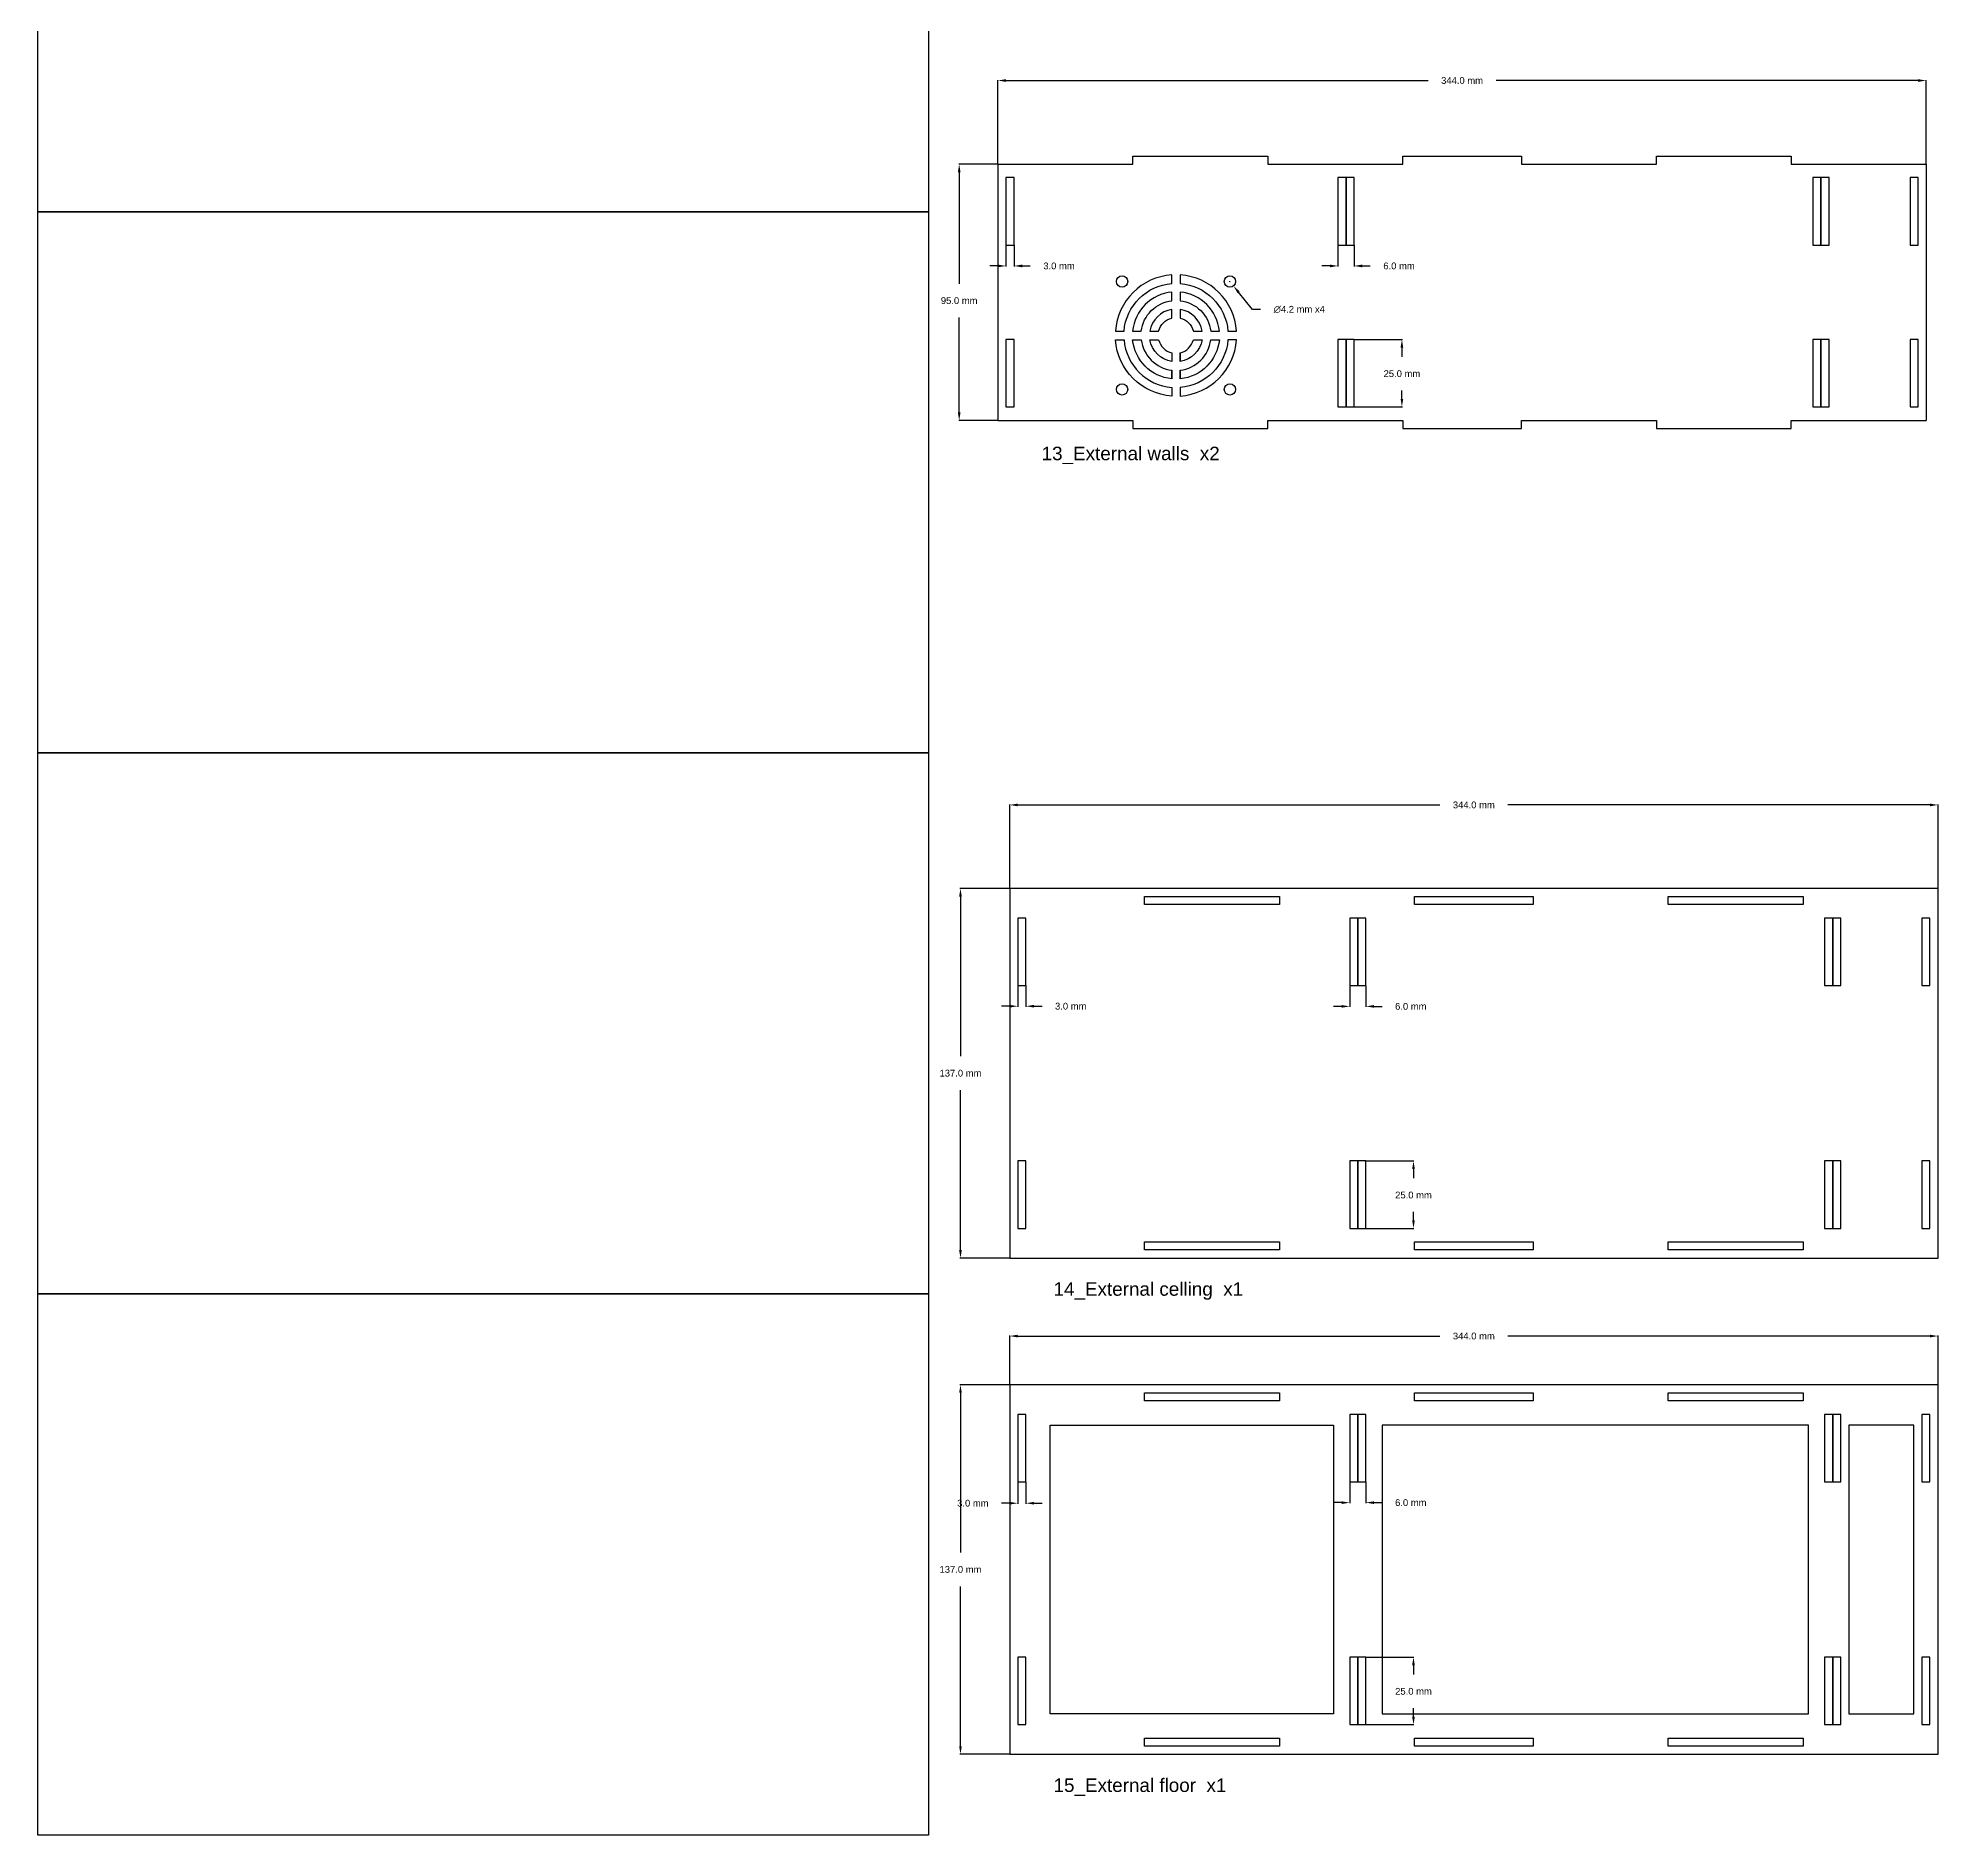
# Model space of a CAD drawing. Header units: millimetres. Extents: x 2079746 to 2081290, y 146816 to 151031.
# Drawn here: x 2079820 to 2080524, y 146816 to 147482 of the extents above; entities that cross this region are included whole.
import ezdxf

# ---------------------------------------------------------------- set-up
doc = ezdxf.new("R2010")
doc.units = ezdxf.units.MM
doc.header["$MEASUREMENT"] = 0
doc.layers.add('2.0_Components + Annotation', color=7, linetype='Continuous')
doc.layers.add('2.1_Components', color=7, linetype='Continuous')
doc.styles.get("Standard").update_dxf_attribs({"font": 'arial.ttf'})
doc.dimstyles.get("Standard").update_dxf_attribs({"dimtxt": 0.18, "dimasz": 0.18, "dimexe": 0.18, "dimexo": 0.0625, "dimgap": 0.09, "dimtad": 0, "dimtih": 1, "dimtoh": 1, "dimdec": 4, "dimzin": 0, "dimdsep": 46, "dimtxsty": 'Standard', "dimcen": 0.09, "dimadec": 0, "dimazin": 0, "dimtfac": 1, "dimtdec": 4, "dimtofl": 0, "dimtmove": 0, "dimatfit": 3, "dimfxl": 0, "dimtolj": 1, "dimtzin": 0, "dimarcsym": 0})
picture_1 = doc.add_image_def('image16.jpg', size_in_pixel=(1247, 758))
picture_2 = doc.add_image_def('image17.jpg', size_in_pixel=(1247, 758))
picture_3 = doc.add_image_def('image18.jpg', size_in_pixel=(1247, 758))
picture_4 = doc.add_image_def('image19.jpg', size_in_pixel=(1247, 758))

# ---------------------------------------------------------------- blocks, each defined once
blk = doc.blocks.new('*D67')
at = {"layer": '2.0_Components + Annotation', "color": 0, "lineweight": -2}
for p, q in [((2080175.2, 147435.36), (2080160.73, 147435.36)), ((2080160.91, 147432.36), (2080160.91, 147391.04)), ((2080160.91, 147343.36), (2080160.91, 147378.49)), ((2080175.2, 147340.36), (2080160.73, 147340.36))]:
    blk.add_line(p, q, dxfattribs=at)
at = {"layer": '2.0_Components + Annotation', "color": 0}
for points in [[(2080160.41, 147432.36), (2080161.41, 147432.36), (2080160.91, 147435.36)], [(2080160.41, 147343.36), (2080161.41, 147343.36), (2080160.91, 147340.36)]]:
    blk.add_solid(points, dxfattribs=at)
at = {"layer": 'Defpoints', "color": 0}
for p in [(2080175.26, 147435.36), (2080160.91, 147340.36), (2080175.26, 147340.36)]:
    blk.add_point(p, dxfattribs=at)
at = {"layer": '2.0_Components + Annotation', "color": 0, "insert": (2080160.91, 147384.77), "char_height": 2.5, "attachment_point": 5}
blk.add_mtext('\\A1;95.0 mm', dxfattribs=at)
blk = doc.blocks.new('*D68')
at = {"layer": '2.0_Components + Annotation', "color": 0, "lineweight": -2}
for p, q in [((2080175.26, 147435.43), (2080175.26, 147466.54)), ((2080178.26, 147466.36), (2080334.68, 147466.36)), ((2080516.26, 147466.36), (2080359.84, 147466.36)), ((2080519.26, 147435.43), (2080519.26, 147466.54))]:
    blk.add_line(p, q, dxfattribs=at)
at = {"layer": '2.0_Components + Annotation', "color": 0}
for points in [[(2080178.26, 147466.86), (2080178.26, 147465.86), (2080175.26, 147466.36)], [(2080516.26, 147466.86), (2080516.26, 147465.86), (2080519.26, 147466.36)]]:
    blk.add_solid(points, dxfattribs=at)
at = {"layer": 'Defpoints', "color": 0}
for p in [(2080175.26, 147466.36), (2080175.26, 147435.36), (2080519.26, 147435.36)]:
    blk.add_point(p, dxfattribs=at)
at = {"layer": '2.0_Components + Annotation', "color": 0, "insert": (2080347.26, 147466.36), "char_height": 2.5, "attachment_point": 5}
blk.add_mtext('\\A1;344.0 mm', dxfattribs=at)
blk = doc.blocks.new('*D69')
at = {"layer": '2.0_Components + Annotation', "color": 0, "lineweight": -2}
for p, q in [((2080307.32, 147370.36), (2080325.15, 147370.36)), ((2080324.97, 147367.36), (2080324.97, 147363.98)), ((2080324.97, 147348.36), (2080324.97, 147351.42)), ((2080307.32, 147345.36), (2080325.15, 147345.36))]:
    blk.add_line(p, q, dxfattribs=at)
at = {"layer": '2.0_Components + Annotation', "color": 0}
for points in [[(2080324.47, 147367.36), (2080325.47, 147367.36), (2080324.97, 147370.36)], [(2080324.47, 147348.36), (2080325.47, 147348.36), (2080324.97, 147345.36)]]:
    blk.add_solid(points, dxfattribs=at)
at = {"layer": 'Defpoints', "color": 0}
for p in [(2080307.26, 147370.36), (2080324.97, 147370.36), (2080307.26, 147345.36)]:
    blk.add_point(p, dxfattribs=at)
at = {"layer": '2.0_Components + Annotation', "color": 0, "insert": (2080324.97, 147357.7), "char_height": 2.5, "attachment_point": 5}
blk.add_mtext('\\A1;25.0 mm', dxfattribs=at)
blk = doc.blocks.new('*D70')
at = {"layer": '2.0_Components + Annotation', "color": 0, "lineweight": -2}
for p, q in [((2080301.26, 147405.3), (2080301.26, 147397.45)), ((2080307.26, 147405.3), (2080307.26, 147397.45)), ((2080298.26, 147397.63), (2080295.26, 147397.63)), ((2080310.26, 147397.63), (2080313.26, 147397.63))]:
    blk.add_line(p, q, dxfattribs=at)
at = {"layer": '2.0_Components + Annotation', "color": 0}
for points in [[(2080298.26, 147398.13), (2080298.26, 147397.13), (2080301.26, 147397.63)], [(2080310.26, 147398.13), (2080310.26, 147397.13), (2080307.26, 147397.63)]]:
    blk.add_solid(points, dxfattribs=at)
at = {"layer": 'Defpoints', "color": 0}
for p in [(2080301.26, 147405.36), (2080307.26, 147405.36), (2080307.26, 147397.63)]:
    blk.add_point(p, dxfattribs=at)
at = {"layer": '2.0_Components + Annotation', "color": 0, "insert": (2080323.9, 147397.63), "char_height": 2.5, "attachment_point": 5}
blk.add_mtext('\\A1;6.0 mm', dxfattribs=at)
blk = doc.blocks.new('*D71')
at = {"layer": '2.0_Components + Annotation', "color": 0, "lineweight": -2}
for p, q in [((2080261.17, 147391.86), (2080261.35, 147391.86)), ((2080261.26, 147391.77), (2080261.26, 147391.95)), ((2080269.57, 147381.49), (2080264.45, 147387.88)), ((2080272.57, 147381.49), (2080269.57, 147381.49))]:
    blk.add_line(p, q, dxfattribs=at)
at = {"layer": '2.0_Components + Annotation', "color": 0}
blk.add_solid([(2080264.84, 147388.2), (2080264.06, 147387.57), (2080262.57, 147390.22)], dxfattribs=at)
at = {"layer": 'Defpoints', "color": 0}
for p in [(2080259.95, 147393.5), (2080262.57, 147390.22)]:
    blk.add_point(p, dxfattribs=at)
at = {"layer": '2.0_Components + Annotation', "color": 0, "insert": (2080286.93, 147381.49), "char_height": 2.5, "attachment_point": 5}
blk.add_mtext('\\A1;∅4.2 mm x4', dxfattribs=at)
blk = doc.blocks.new('*D72')
at = {"layer": '2.0_Components + Annotation', "color": 0, "lineweight": -2}
for p, q in [((2080178.26, 147405.3), (2080178.26, 147397.45)), ((2080181.26, 147405.3), (2080181.26, 147397.45)), ((2080175.26, 147397.63), (2080172.26, 147397.63)), ((2080184.26, 147397.63), (2080187.26, 147397.63))]:
    blk.add_line(p, q, dxfattribs=at)
at = {"layer": '2.0_Components + Annotation', "color": 0}
for points in [[(2080175.26, 147398.13), (2080175.26, 147397.13), (2080178.26, 147397.63)], [(2080184.26, 147398.13), (2080184.26, 147397.13), (2080181.26, 147397.63)]]:
    blk.add_solid(points, dxfattribs=at)
at = {"layer": 'Defpoints', "color": 0}
for p in [(2080178.26, 147405.36), (2080181.26, 147405.36), (2080181.26, 147397.63)]:
    blk.add_point(p, dxfattribs=at)
at = {"layer": '2.0_Components + Annotation', "color": 0, "insert": (2080197.9, 147397.63), "char_height": 2.5, "attachment_point": 5}
blk.add_mtext('\\A1;3.0 mm', dxfattribs=at)
blk = doc.blocks.new('*D73')
at = {"layer": '2.0_Components + Annotation', "color": 0, "lineweight": -2}
for p, q in [((2080179.55, 147166.9), (2080161.21, 147166.9)), ((2080161.39, 147163.9), (2080161.39, 147104.68)), ((2080161.39, 147032.9), (2080161.39, 147092.12)), ((2080179.55, 147029.9), (2080161.21, 147029.9))]:
    blk.add_line(p, q, dxfattribs=at)
at = {"layer": '2.0_Components + Annotation', "color": 0}
for points in [[(2080160.89, 147163.9), (2080161.89, 147163.9), (2080161.39, 147166.9)], [(2080160.89, 147032.9), (2080161.89, 147032.9), (2080161.39, 147029.9)]]:
    blk.add_solid(points, dxfattribs=at)
at = {"layer": 'Defpoints', "color": 0}
for p in [(2080179.62, 147166.9), (2080161.39, 147029.9), (2080179.62, 147029.9)]:
    blk.add_point(p, dxfattribs=at)
at = {"layer": '2.0_Components + Annotation', "color": 0, "insert": (2080161.39, 147098.4), "char_height": 2.5, "attachment_point": 5}
blk.add_mtext('\\A1;137.0 mm', dxfattribs=at)
blk = doc.blocks.new('*D74')
at = {"layer": '2.0_Components + Annotation', "color": 0, "lineweight": -2}
for p, q in [((2080179.62, 147166.9), (2080179.62, 147198.02)), ((2080182.62, 147197.84), (2080339.04, 147197.84)), ((2080520.62, 147197.84), (2080364.19, 147197.84)), ((2080523.62, 147166.9), (2080523.62, 147198.02))]:
    blk.add_line(p, q, dxfattribs=at)
at = {"layer": '2.0_Components + Annotation', "color": 0}
for points in [[(2080182.62, 147198.34), (2080182.62, 147197.34), (2080179.62, 147197.84)], [(2080520.62, 147198.34), (2080520.62, 147197.34), (2080523.62, 147197.84)]]:
    blk.add_solid(points, dxfattribs=at)
at = {"layer": 'Defpoints', "color": 0}
for p in [(2080179.62, 147197.84), (2080179.62, 147166.84), (2080523.62, 147166.84)]:
    blk.add_point(p, dxfattribs=at)
at = {"layer": '2.0_Components + Annotation', "color": 0, "insert": (2080351.62, 147197.84), "char_height": 2.5, "attachment_point": 5}
blk.add_mtext('\\A1;344.0 mm', dxfattribs=at)
blk = doc.blocks.new('*D75')
at = {"layer": '2.0_Components + Annotation', "color": 0, "lineweight": -2}
for p, q in [((2080311.62, 147065.9), (2080329.44, 147065.9)), ((2080329.26, 147062.9), (2080329.26, 147059.51)), ((2080329.26, 147043.9), (2080329.26, 147046.96)), ((2080311.62, 147040.9), (2080329.44, 147040.9))]:
    blk.add_line(p, q, dxfattribs=at)
at = {"layer": '2.0_Components + Annotation', "color": 0}
for points in [[(2080328.76, 147062.9), (2080329.76, 147062.9), (2080329.26, 147065.9)], [(2080328.76, 147043.9), (2080329.76, 147043.9), (2080329.26, 147040.9)]]:
    blk.add_solid(points, dxfattribs=at)
at = {"layer": 'Defpoints', "color": 0}
for p in [(2080311.55, 147065.9), (2080329.26, 147065.9), (2080311.55, 147040.9)]:
    blk.add_point(p, dxfattribs=at)
at = {"layer": '2.0_Components + Annotation', "color": 0, "insert": (2080329.26, 147053.23), "char_height": 2.5, "attachment_point": 5}
blk.add_mtext('\\A1;25.0 mm', dxfattribs=at)
blk = doc.blocks.new('*D76')
at = {"layer": '2.0_Components + Annotation', "color": 0, "lineweight": -2}
for p, q in [((2080305.62, 147130.84), (2080305.62, 147122.99)), ((2080311.62, 147130.84), (2080311.62, 147122.99)), ((2080302.62, 147123.17), (2080299.62, 147123.17)), ((2080314.62, 147123.17), (2080317.62, 147123.17))]:
    blk.add_line(p, q, dxfattribs=at)
at = {"layer": '2.0_Components + Annotation', "color": 0}
for points in [[(2080302.62, 147123.67), (2080302.62, 147122.67), (2080305.62, 147123.17)], [(2080314.62, 147123.67), (2080314.62, 147122.67), (2080311.62, 147123.17)]]:
    blk.add_solid(points, dxfattribs=at)
at = {"layer": 'Defpoints', "color": 0}
for p in [(2080305.62, 147130.9), (2080311.62, 147130.9), (2080311.62, 147123.17)]:
    blk.add_point(p, dxfattribs=at)
at = {"layer": '2.0_Components + Annotation', "color": 0, "insert": (2080328.26, 147123.17), "char_height": 2.5, "attachment_point": 5}
blk.add_mtext('\\A1;6.0 mm', dxfattribs=at)
blk = doc.blocks.new('*D77')
at = {"layer": '2.0_Components + Annotation', "color": 0, "lineweight": -2}
for p, q in [((2080182.62, 147130.9), (2080182.62, 147123.05)), ((2080185.62, 147130.9), (2080185.62, 147123.05)), ((2080179.62, 147123.23), (2080176.62, 147123.23)), ((2080188.62, 147123.23), (2080191.62, 147123.23))]:
    blk.add_line(p, q, dxfattribs=at)
at = {"layer": '2.0_Components + Annotation', "color": 0}
for points in [[(2080179.62, 147123.73), (2080179.62, 147122.73), (2080182.62, 147123.23)], [(2080188.62, 147123.73), (2080188.62, 147122.73), (2080185.62, 147123.23)]]:
    blk.add_solid(points, dxfattribs=at)
at = {"layer": 'Defpoints', "color": 0}
for p in [(2080182.62, 147130.96), (2080185.62, 147130.96), (2080185.62, 147123.23)]:
    blk.add_point(p, dxfattribs=at)
at = {"layer": '2.0_Components + Annotation', "color": 0, "insert": (2080202.25, 147123.23), "char_height": 2.5, "attachment_point": 5}
blk.add_mtext('\\A1;3.0 mm', dxfattribs=at)
blk = doc.blocks.new('*D78')
at = {"layer": '2.0_Components + Annotation', "color": 0, "lineweight": -2}
for p, q in [((2080179.55, 146982.95), (2080161.21, 146982.95)), ((2080161.39, 146979.95), (2080161.39, 146920.73)), ((2080161.39, 146848.95), (2080161.39, 146908.17)), ((2080179.55, 146845.95), (2080161.21, 146845.95))]:
    blk.add_line(p, q, dxfattribs=at)
at = {"layer": '2.0_Components + Annotation', "color": 0}
for points in [[(2080160.89, 146979.95), (2080161.89, 146979.95), (2080161.39, 146982.95)], [(2080160.89, 146848.95), (2080161.89, 146848.95), (2080161.39, 146845.95)]]:
    blk.add_solid(points, dxfattribs=at)
at = {"layer": 'Defpoints', "color": 0}
for p in [(2080179.62, 146982.95), (2080161.39, 146845.95), (2080179.62, 146845.95)]:
    blk.add_point(p, dxfattribs=at)
at = {"layer": '2.0_Components + Annotation', "color": 0, "insert": (2080161.39, 146914.45), "char_height": 2.5, "attachment_point": 5}
blk.add_mtext('\\A1;137.0 mm', dxfattribs=at)
blk = doc.blocks.new('*D79')
at = {"layer": '2.0_Components + Annotation', "color": 0, "lineweight": -2}
for p, q in [((2080179.62, 146982.95), (2080179.62, 147001.15)), ((2080182.62, 147000.97), (2080339.04, 147000.97)), ((2080520.62, 147000.97), (2080364.19, 147000.97)), ((2080523.62, 146982.95), (2080523.62, 147001.15))]:
    blk.add_line(p, q, dxfattribs=at)
at = {"layer": '2.0_Components + Annotation', "color": 0}
for points in [[(2080182.62, 147001.47), (2080182.62, 147000.47), (2080179.62, 147000.97)], [(2080520.62, 147001.47), (2080520.62, 147000.47), (2080523.62, 147000.97)]]:
    blk.add_solid(points, dxfattribs=at)
at = {"layer": 'Defpoints', "color": 0}
for p in [(2080179.62, 147000.97), (2080179.62, 146982.89), (2080523.62, 146982.89)]:
    blk.add_point(p, dxfattribs=at)
at = {"layer": '2.0_Components + Annotation', "color": 0, "insert": (2080351.62, 147000.97), "char_height": 2.5, "attachment_point": 5}
blk.add_mtext('\\A1;344.0 mm', dxfattribs=at)
blk = doc.blocks.new('*D80')
at = {"layer": '2.0_Components + Annotation', "color": 0, "lineweight": -2}
for p, q in [((2080311.62, 146881.95), (2080329.44, 146881.95)), ((2080329.26, 146878.95), (2080329.26, 146875.56)), ((2080329.26, 146859.95), (2080329.26, 146863.01)), ((2080311.62, 146856.95), (2080329.44, 146856.95))]:
    blk.add_line(p, q, dxfattribs=at)
at = {"layer": '2.0_Components + Annotation', "color": 0}
for points in [[(2080328.76, 146878.95), (2080329.76, 146878.95), (2080329.26, 146881.95)], [(2080328.76, 146859.95), (2080329.76, 146859.95), (2080329.26, 146856.95)]]:
    blk.add_solid(points, dxfattribs=at)
at = {"layer": 'Defpoints', "color": 0}
for p in [(2080311.55, 146881.95), (2080329.26, 146881.95), (2080311.55, 146856.95)]:
    blk.add_point(p, dxfattribs=at)
at = {"layer": '2.0_Components + Annotation', "color": 0, "insert": (2080329.26, 146869.28), "char_height": 2.5, "attachment_point": 5}
blk.add_mtext('\\A1;25.0 mm', dxfattribs=at)
blk = doc.blocks.new('*D81')
at = {"layer": '2.0_Components + Annotation', "color": 0, "lineweight": -2}
for p, q in [((2080305.62, 146946.89), (2080305.62, 146939.04)), ((2080311.62, 146946.89), (2080311.62, 146939.04)), ((2080302.62, 146939.22), (2080299.62, 146939.22)), ((2080314.62, 146939.22), (2080317.62, 146939.22))]:
    blk.add_line(p, q, dxfattribs=at)
at = {"layer": '2.0_Components + Annotation', "color": 0}
for points in [[(2080302.62, 146939.72), (2080302.62, 146938.72), (2080305.62, 146939.22)], [(2080314.62, 146939.72), (2080314.62, 146938.72), (2080311.62, 146939.22)]]:
    blk.add_solid(points, dxfattribs=at)
at = {"layer": 'Defpoints', "color": 0}
for p in [(2080305.62, 146946.95), (2080311.62, 146946.95), (2080311.62, 146939.22)]:
    blk.add_point(p, dxfattribs=at)
at = {"layer": '2.0_Components + Annotation', "color": 0, "insert": (2080328.26, 146939.22), "char_height": 2.5, "attachment_point": 5}
blk.add_mtext('\\A1;6.0 mm', dxfattribs=at)
blk = doc.blocks.new('*D82')
at = {"layer": '2.0_Components + Annotation', "color": 0, "lineweight": -2}
for p, q in [((2080182.62, 146946.95), (2080182.62, 146938.83)), ((2080185.62, 146946.95), (2080185.62, 146938.83)), ((2080179.62, 146939.01), (2080176.62, 146939.01)), ((2080188.62, 146939.01), (2080191.62, 146939.01))]:
    blk.add_line(p, q, dxfattribs=at)
at = {"layer": '2.0_Components + Annotation', "color": 0}
for points in [[(2080179.62, 146939.51), (2080179.62, 146938.51), (2080182.62, 146939.01)], [(2080188.62, 146939.51), (2080188.62, 146938.51), (2080185.62, 146939.01)]]:
    blk.add_solid(points, dxfattribs=at)
at = {"layer": 'Defpoints', "color": 0}
for p in [(2080182.62, 146947.01), (2080185.62, 146947.01), (2080185.62, 146939.01)]:
    blk.add_point(p, dxfattribs=at)
at = {"layer": '2.0_Components + Annotation', "color": 0, "insert": (2080165.98, 146939.01), "char_height": 2.5, "attachment_point": 5}
blk.add_mtext('\\A1;3.0 mm', dxfattribs=at)

msp = doc.modelspace()

# ---------------------------------------------------------------- linework, layer by layer
at = {"layer": '2.0_Components + Annotation'}
for points in [[(2080175.26, 147435.36), (2080225.26, 147435.36), (2080225.26, 147438.36), (2080275.26, 147438.36), (2080275.26, 147435.36), (2080325.26, 147435.36), (2080325.26, 147438.36), (2080369.26, 147438.36), (2080369.26, 147435.36), (2080419.26, 147435.36), (2080419.26, 147438.36), (2080469.26, 147438.36), (2080469.26, 147435.36), (2080519.26, 147435.36), (2080519.26, 147435.36)], [(2080175.26, 147435.36), (2080175.26, 147340.36)], [(2080469.26, 147435.36), (2080469.26, 147435.36)], [(2080469.26, 147435.36), (2080477.26, 147435.36)], [(2080516.26, 147435.36), (2080519.26, 147435.36)], [(2080519.26, 147435.36), (2080519.26, 147340.36)], [(2080175.26, 147340.36), (2080225.26, 147340.36), (2080225.26, 147337.36), (2080275.26, 147337.36), (2080275.26, 147340.36), (2080325.26, 147340.36), (2080325.26, 147337.36), (2080369.26, 147337.36), (2080369.26, 147340.36), (2080419.26, 147340.36), (2080419.26, 147337.36), (2080469.26, 147337.36), (2080469.26, 147340.36), (2080519.26, 147340.36), (2080519.26, 147340.36)]]:
    msp.add_lwpolyline(points, dxfattribs=at)
for points in [[(2080178.26, 147405.36), (2080181.26, 147405.36), (2080181.26, 147430.36), (2080178.26, 147430.36), (2080178.26, 147405.36)], [(2080301.26, 147405.36), (2080304.26, 147405.36), (2080304.26, 147430.36), (2080301.26, 147430.36), (2080301.26, 147405.36)], [(2080304.26, 147405.36), (2080307.26, 147405.36), (2080307.26, 147430.36), (2080304.26, 147430.36), (2080304.26, 147405.36)], [(2080477.26, 147405.36), (2080480.26, 147405.36), (2080480.26, 147430.36), (2080477.26, 147430.36), (2080477.26, 147405.36)], [(2080480.26, 147405.36), (2080483.26, 147405.36), (2080483.26, 147430.36), (2080480.26, 147430.36), (2080480.26, 147405.36)], [(2080513.26, 147405.36), (2080516.26, 147405.36), (2080516.26, 147430.36), (2080513.26, 147430.36), (2080513.26, 147405.36)], [(2080178.26, 147345.36), (2080181.26, 147345.36), (2080181.26, 147370.36), (2080178.26, 147370.36), (2080178.26, 147345.36)], [(2080242.8, 147365.42), (2080242.8, 147362.21)], [(2080301.26, 147345.36), (2080304.26, 147345.36), (2080304.26, 147370.36), (2080301.26, 147370.36), (2080301.26, 147345.36)], [(2080304.26, 147345.36), (2080307.26, 147345.36), (2080307.26, 147370.36), (2080304.26, 147370.36), (2080304.26, 147345.36)], [(2080477.26, 147345.36), (2080480.26, 147345.36), (2080480.26, 147370.36), (2080477.26, 147370.36), (2080477.26, 147345.36)], [(2080480.26, 147345.36), (2080483.26, 147345.36), (2080483.26, 147370.36), (2080480.26, 147370.36), (2080480.26, 147345.36)], [(2080513.26, 147345.36), (2080516.26, 147345.36), (2080516.26, 147370.36), (2080513.26, 147370.36), (2080513.26, 147345.36)], [(2080239.73, 147359.02), (2080239.73, 147355.83)], [(2080242.8, 147359.02), (2080242.8, 147355.83)], [(2080179.62, 147166.9), (2080179.62, 147029.9), (2080523.62, 147029.9), (2080523.62, 147166.9), (2080179.62, 147166.9)], [(2080229.62, 147163.9), (2080279.62, 147163.9), (2080279.62, 147160.9), (2080229.62, 147160.9)], [(2080329.62, 147163.9), (2080373.62, 147163.9), (2080373.62, 147160.9), (2080329.62, 147160.9)], [(2080423.62, 147163.9), (2080473.62, 147163.9), (2080473.62, 147160.9), (2080423.62, 147160.9)], [(2080182.62, 147130.9), (2080185.62, 147130.9), (2080185.62, 147155.9), (2080182.62, 147155.9), (2080182.62, 147130.9)], [(2080305.62, 147130.9), (2080308.62, 147130.9), (2080308.62, 147155.9), (2080305.62, 147155.9), (2080305.62, 147130.9)], [(2080308.62, 147130.9), (2080311.62, 147130.9), (2080311.62, 147155.9), (2080308.62, 147155.9), (2080308.62, 147130.9)], [(2080481.62, 147130.9), (2080484.62, 147130.9), (2080484.62, 147155.9), (2080481.62, 147155.9), (2080481.62, 147130.9)], [(2080484.62, 147130.9), (2080487.62, 147130.9), (2080487.62, 147155.9), (2080484.62, 147155.9), (2080484.62, 147130.9)], [(2080517.62, 147130.9), (2080520.62, 147130.9), (2080520.62, 147155.9), (2080517.62, 147155.9), (2080517.62, 147130.9)], [(2080182.62, 147040.9), (2080185.62, 147040.9), (2080185.62, 147065.9), (2080182.62, 147065.9), (2080182.62, 147040.9)], [(2080305.62, 147040.9), (2080308.62, 147040.9), (2080308.62, 147065.9), (2080305.62, 147065.9), (2080305.62, 147040.9)], [(2080308.62, 147040.9), (2080311.62, 147040.9), (2080311.62, 147065.9), (2080308.62, 147065.9), (2080308.62, 147040.9)], [(2080481.62, 147040.9), (2080484.62, 147040.9), (2080484.62, 147065.9), (2080481.62, 147065.9), (2080481.62, 147040.9)], [(2080484.62, 147040.9), (2080487.62, 147040.9), (2080487.62, 147065.9), (2080484.62, 147065.9), (2080484.62, 147040.9)], [(2080517.62, 147040.9), (2080520.62, 147040.9), (2080520.62, 147065.9), (2080517.62, 147065.9), (2080517.62, 147040.9)], [(2080229.62, 147035.9), (2080279.62, 147035.9), (2080279.62, 147032.9), (2080229.62, 147032.9)], [(2080329.62, 147035.9), (2080373.62, 147035.9), (2080373.62, 147032.9), (2080329.62, 147032.9)], [(2080423.62, 147035.9), (2080473.62, 147035.9), (2080473.62, 147032.9), (2080423.62, 147032.9)], [(2080179.62, 146982.95), (2080179.62, 146845.95), (2080523.62, 146845.95), (2080523.62, 146982.95), (2080179.62, 146982.95)], [(2080229.62, 146979.95), (2080279.62, 146979.95), (2080279.62, 146976.95), (2080229.62, 146976.95)], [(2080329.62, 146979.95), (2080373.62, 146979.95), (2080373.62, 146976.95), (2080329.62, 146976.95)], [(2080423.62, 146979.95), (2080473.62, 146979.95), (2080473.62, 146976.95), (2080423.62, 146976.95)], [(2080182.62, 146946.95), (2080185.62, 146946.95), (2080185.62, 146971.95), (2080182.62, 146971.95), (2080182.62, 146946.95)], [(2080305.62, 146946.95), (2080308.62, 146946.95), (2080308.62, 146971.95), (2080305.62, 146971.95), (2080305.62, 146946.95)], [(2080308.62, 146946.95), (2080311.62, 146946.95), (2080311.62, 146971.95), (2080308.62, 146971.95), (2080308.62, 146946.95)], [(2080481.62, 146946.95), (2080484.62, 146946.95), (2080484.62, 146971.95), (2080481.62, 146971.95), (2080481.62, 146946.95)], [(2080484.62, 146946.95), (2080487.62, 146946.95), (2080487.62, 146971.95), (2080484.62, 146971.95), (2080484.62, 146946.95)], [(2080517.62, 146946.95), (2080520.62, 146946.95), (2080520.62, 146971.95), (2080517.62, 146971.95), (2080517.62, 146946.95)], [(2080194.62, 146860.95), (2080194.62, 146967.95), (2080299.62, 146967.95), (2080299.62, 146860.95)], [(2080475.62, 146860.95), (2080475.62, 146967.95), (2080317.62, 146967.95), (2080317.62, 146860.95)], [(2080490.62, 146860.95), (2080514.62, 146860.95), (2080514.62, 146967.95), (2080490.62, 146967.95)], [(2080182.62, 146856.95), (2080185.62, 146856.95), (2080185.62, 146881.95), (2080182.62, 146881.95), (2080182.62, 146856.95)], [(2080305.62, 146856.95), (2080308.62, 146856.95), (2080308.62, 146881.95), (2080305.62, 146881.95), (2080305.62, 146856.95)], [(2080308.62, 146856.95), (2080311.62, 146856.95), (2080311.62, 146881.95), (2080308.62, 146881.95), (2080308.62, 146856.95)], [(2080481.62, 146856.95), (2080484.62, 146856.95), (2080484.62, 146881.95), (2080481.62, 146881.95), (2080481.62, 146856.95)], [(2080484.62, 146856.95), (2080487.62, 146856.95), (2080487.62, 146881.95), (2080484.62, 146881.95), (2080484.62, 146856.95)], [(2080517.62, 146856.95), (2080520.62, 146856.95), (2080520.62, 146881.95), (2080517.62, 146881.95), (2080517.62, 146856.95)], [(2080229.62, 146851.95), (2080279.62, 146851.95), (2080279.62, 146848.95), (2080229.62, 146848.95)], [(2080329.62, 146851.95), (2080373.62, 146851.95), (2080373.62, 146848.95), (2080329.62, 146848.95)], [(2080423.62, 146851.95), (2080473.62, 146851.95), (2080473.62, 146848.95), (2080423.62, 146848.95)]]:
    msp.add_lwpolyline(points, close=True, dxfattribs=at)
for points in [[(2080239.73, 147391.13), (2080239.73, 147394.31, 0.374188), (2080218.82, 147373.45), (2080222, 147373.45, -0.367701)], [(2080242.8, 147394.31), (2080242.8, 147391.13, -0.36745), (2080260.52, 147373.45), (2080263.7, 147373.45, 0.373972)], [(2080239.73, 147384.75), (2080239.73, 147387.94, 0.358698), (2080225.19, 147373.45), (2080228.38, 147373.45, -0.345357)], [(2080242.8, 147387.94), (2080242.8, 147384.75, -0.344986), (2080254.14, 147373.45), (2080257.33, 147373.45, 0.358399)], [(2080239.73, 147378.31), (2080239.73, 147381.54, 0.32352), (2080231.59, 147373.45), (2080234.83, 147373.45, -0.281107)], [(2080242.8, 147381.54), (2080242.8, 147378.31, -0.280394), (2080247.69, 147373.45), (2080250.93, 147373.45, 0.323034)], [(2080239.73, 147349.41, -0.37416), (2080218.82, 147370.27), (2080222, 147370.27, 0.367668), (2080239.73, 147352.6), (2080239.73, 147349.41)], [(2080239.73, 147355.79, -0.358659), (2080225.19, 147370.27), (2080228.38, 147370.27, 0.345308), (2080239.73, 147358.98)], [(2080239.73, 147362.18, -0.323456), (2080231.59, 147370.27), (2080234.83, 147370.27, 0.281014), (2080239.73, 147365.42), (2080239.73, 147362.21)], [(2080242.8, 147358.98, 0.344938), (2080254.14, 147370.27), (2080257.33, 147370.27, -0.358359), (2080242.8, 147355.79)], [(2080242.8, 147365.42, 0.2803), (2080247.69, 147370.27), (2080250.93, 147370.27, -0.32297), (2080242.8, 147362.19)], [(2080242.8, 147349.42, 0.373944), (2080263.7, 147370.27), (2080260.52, 147370.27, -0.367417), (2080242.8, 147352.6)]]:
    msp.add_lwpolyline(points, format="xyb", close=True, dxfattribs=at)
for centre in [(2080221.26, 147391.86), (2080261.26, 147391.86), (2080221.26, 147351.86), (2080261.26, 147351.86)]:
    msp.add_circle(centre, 2.1, dxfattribs=at)

# ---------------------------------------------------------------- texts
at = {"layer": '2.0_Components + Annotation', "color": 0, "insert": (2080191.46, 147330.63), "char_height": 5, "attachment_point": 1}
msp.add_mtext_dynamic_manual_height_columns('{\\C256;13_External walls  x2  }', width=109.7056, gutter_width=301.89, heights=[4.98], dxfattribs=at)
at = {"layer": '2.0_Components + Annotation', "char_height": 5, "attachment_point": 1}
for s, insert in [('14_External celling  x1  ', (2080195.87, 147020.92)), ('15_External floor  x1  ', (2080195.87, 146836.98))]:
    msp.add_mtext_dynamic_manual_height_columns(s, width=109.7056, gutter_width=301.89, heights=[4.98], dxfattribs=dict(at, insert=insert))

# ---------------------------------------------------------------- dimensions: what is measured, and where the dimension line sits
at = {"layer": '2.0_Components + Annotation'}
for base, p1, p2, picture, middle in [((2080175.26, 147466.36), (2080519.26, 147435.36), (2080175.26, 147435.36), '*D68', (2080347.26, 147466.36)), ((2080181.26, 147397.63), (2080178.26, 147405.36), (2080181.26, 147405.36), '*D72', (2080197.9, 147397.63)), ((2080307.26, 147397.63), (2080301.26, 147405.36), (2080307.26, 147405.36), '*D70', (2080323.9, 147397.63)), ((2080179.62, 147197.84), (2080523.62, 147166.84), (2080179.62, 147166.84), '*D74', (2080351.62, 147197.84)), ((2080185.62, 147123.23), (2080182.62, 147130.96), (2080185.62, 147130.96), '*D77', (2080202.25, 147123.23)), ((2080311.62, 147123.17), (2080305.62, 147130.9), (2080311.62, 147130.9), '*D76', (2080328.26, 147123.17)), ((2080311.62, 146939.22), (2080305.62, 146946.95), (2080311.62, 146946.95), '*D81', (2080328.26, 146939.22))]:
    dim = msp.add_linear_dim(base=base, p1=p1, p2=p2, dimstyle='Standard', override={"dimtxt": 2.5, "dimasz": 3, "dimgap": 5, "dimdec": 1, "dimpost": ' mm'}, dxfattribs=at)
    dim.commit()
    dim.dimension.update_dxf_attribs({"geometry": picture, "text_midpoint": middle})
for base, p1, p2, picture, middle in [((2080160.91, 147340.36), (2080175.26, 147435.36), (2080175.26, 147340.36), '*D67', (2080160.91, 147384.77)), ((2080324.97, 147370.36), (2080307.26, 147345.36), (2080307.26, 147370.36), '*D69', (2080324.97, 147357.7)), ((2080161.39, 147029.9), (2080179.62, 147166.9), (2080179.62, 147029.9), '*D73', (2080161.39, 147098.4)), ((2080329.26, 147065.9), (2080311.55, 147040.9), (2080311.55, 147065.9), '*D75', (2080329.26, 147053.23)), ((2080161.39, 146845.95), (2080179.62, 146982.95), (2080179.62, 146845.95), '*D78', (2080161.39, 146914.45)), ((2080329.26, 146881.95), (2080311.55, 146856.95), (2080311.55, 146881.95), '*D80', (2080329.26, 146869.28))]:
    dim = msp.add_linear_dim(base=base, p1=p1, p2=p2, angle=90, dimstyle='Standard', override={"dimtxt": 2.5, "dimasz": 3, "dimgap": 5, "dimdec": 1, "dimpost": ' mm'}, dxfattribs=at)
    dim.commit()
    dim.dimension.update_dxf_attribs({"geometry": picture, "text_midpoint": middle, "dimtype": 160})
dim = msp.add_diameter_dim_2p(p1=(2080259.95, 147393.5), p2=(2080262.57, 147390.22), text='<> x4', dimstyle='Standard', override={"dimtxt": 2.5, "dimasz": 3, "dimgap": 5, "dimdec": 1, "dimpost": ' mm'}, dxfattribs=at)
dim.commit()
dim.dimension.update_dxf_attribs({"geometry": '*D71', "text_midpoint": (2080286.93, 147381.49), "dimtype": 163})
for base, p1, p2, picture, middle in [((2080179.62, 147000.97), (2080523.62, 146982.89), (2080179.62, 146982.89), '*D79', (2080351.62, 147000.97)), ((2080185.62, 146939.01), (2080182.62, 146947.01), (2080185.62, 146947.01), '*D82', (2080165.98, 146939.01))]:
    dim = msp.add_linear_dim(base=base, p1=p1, p2=p2, dimstyle='Standard', override={"dimtxt": 2.5, "dimasz": 3, "dimgap": 5, "dimdec": 1, "dimpost": ' mm'}, dxfattribs=at)
    dim.commit()
    dim.dimension.update_dxf_attribs({"geometry": picture, "text_midpoint": middle, "dimtype": 160})

# ---------------------------------------------------------------- pictures from other files: only their frames are drawn
at = {"layer": '2.1_Components'}
image = msp.add_image(picture_1, insert=(2079819.56, 147417.69), size_in_units=(329.94, 200.55), dxfattribs=at)
image.dxf.flags = 7
image = msp.add_image(picture_2, insert=(2079819.56, 147217.13), size_in_units=(329.94, 200.55), dxfattribs=at)
image.dxf.flags = 7
image = msp.add_image(picture_3, insert=(2079819.56, 147016.58), size_in_units=(329.94, 200.55), dxfattribs=at)
image.dxf.flags = 7
image = msp.add_image(picture_4, insert=(2079819.56, 146816.02), size_in_units=(329.94, 200.55), dxfattribs=at)
image.dxf.flags = 7

doc.saveas('drawing.dxf')
